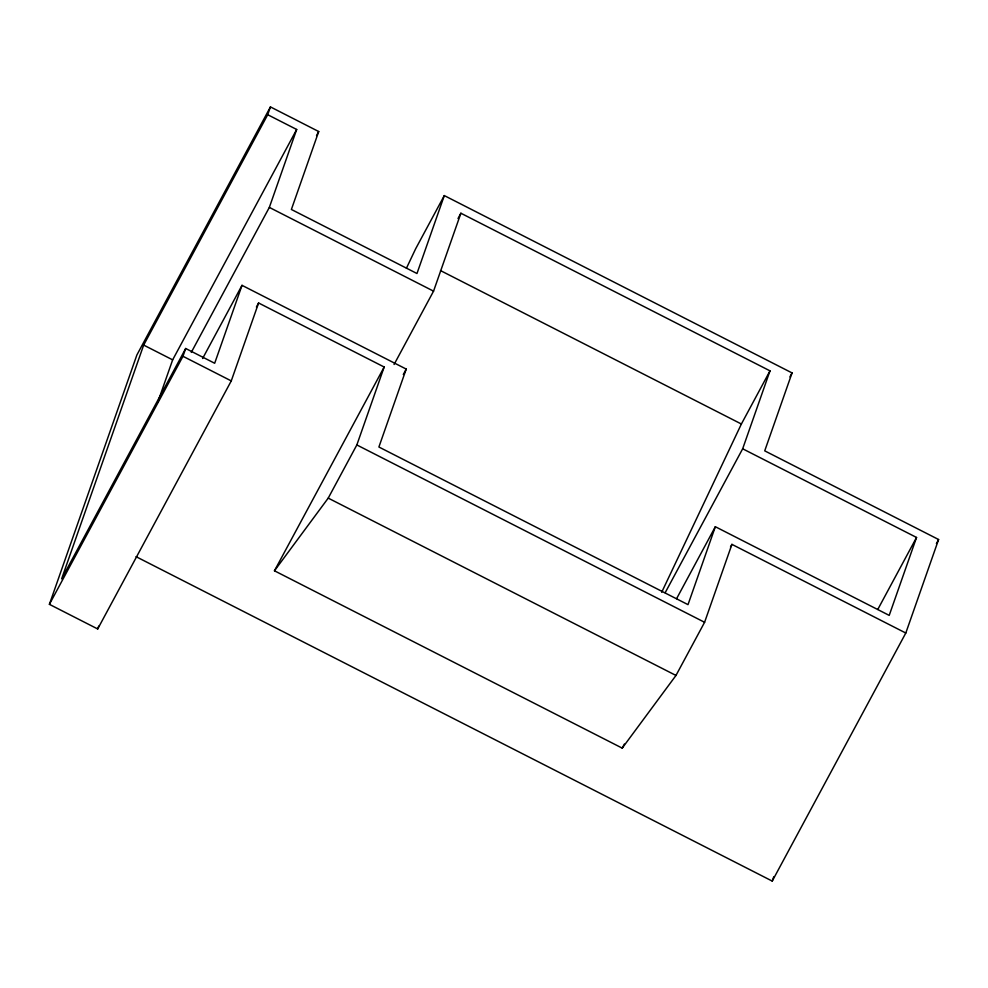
<?xml version="1.0" encoding="UTF-8"?>
<svg xmlns="http://www.w3.org/2000/svg" width="988" height="988" viewBox="0 0 988 988"><rect width="100%" height="100%" fill="white"/><g stroke="black" fill="none" stroke-linecap="round" stroke-linejoin="round"><path stroke-width="1.48" d="M905.798 633.036L731.923 544.363L704.592 622.292L675.977 675.446L622.218 748.126L274.454 570.792L328.226 498.113L356.841 444.946L384.171 367.017L258.597 302.983L231.266 380.911L97.701 628.973L49.4 604.335L136.887 354.964L270.44 106.914L318.716 131.54L291.386 209.468L416.973 273.515L444.304 195.587L792.055 372.921L764.724 450.849L938.6 539.522L905.798 633.036L772.233 881.086L136.023 556.652M270.44 106.914L267.711 114.707L143.668 345.084L61.639 578.845L185.695 348.492L214.68 363.263L242.011 285.334L406.229 369.08L378.898 447.008L688.006 604.644L715.337 526.715L889.212 615.388L916.543 537.46L742.667 448.787L769.998 370.858L460.89 213.223L458.024 218.546M157.969 401.696L172.653 359.854L296.684 129.477L267.711 114.707M49.4 604.335L182.965 356.285L185.695 348.492M97.701 628.973L98.714 626.083M191.277 352.395L269.341 207.406L296.684 129.477M394.076 364.486L433.559 291.151L460.89 213.223M772.233 881.086L773.752 876.776M406.426 268.242L415.676 248.741L444.304 195.587M661.688 592.281L741.383 424.013L769.998 370.858M316.531 135.603L318.716 131.54M202.614 358.508L242.011 285.334M256.411 307.046L258.597 302.983M274.454 570.792L384.171 367.017M403.302 374.514L406.229 369.08M665.159 592.738L742.667 448.787M789.906 376.91L792.055 372.921M676.582 598.691L715.337 526.715M622.218 748.126L624.404 744.05M730.49 547.019L731.923 544.363M877.789 609.435L916.543 537.46M936.414 543.585L938.6 539.522M440.512 270.589L741.383 424.013M269.341 207.406L433.559 291.151M182.965 356.285L231.266 380.911M356.841 444.946L704.592 622.292M143.668 345.084L172.653 359.854M328.226 498.113L675.977 675.446"/></g></svg>
